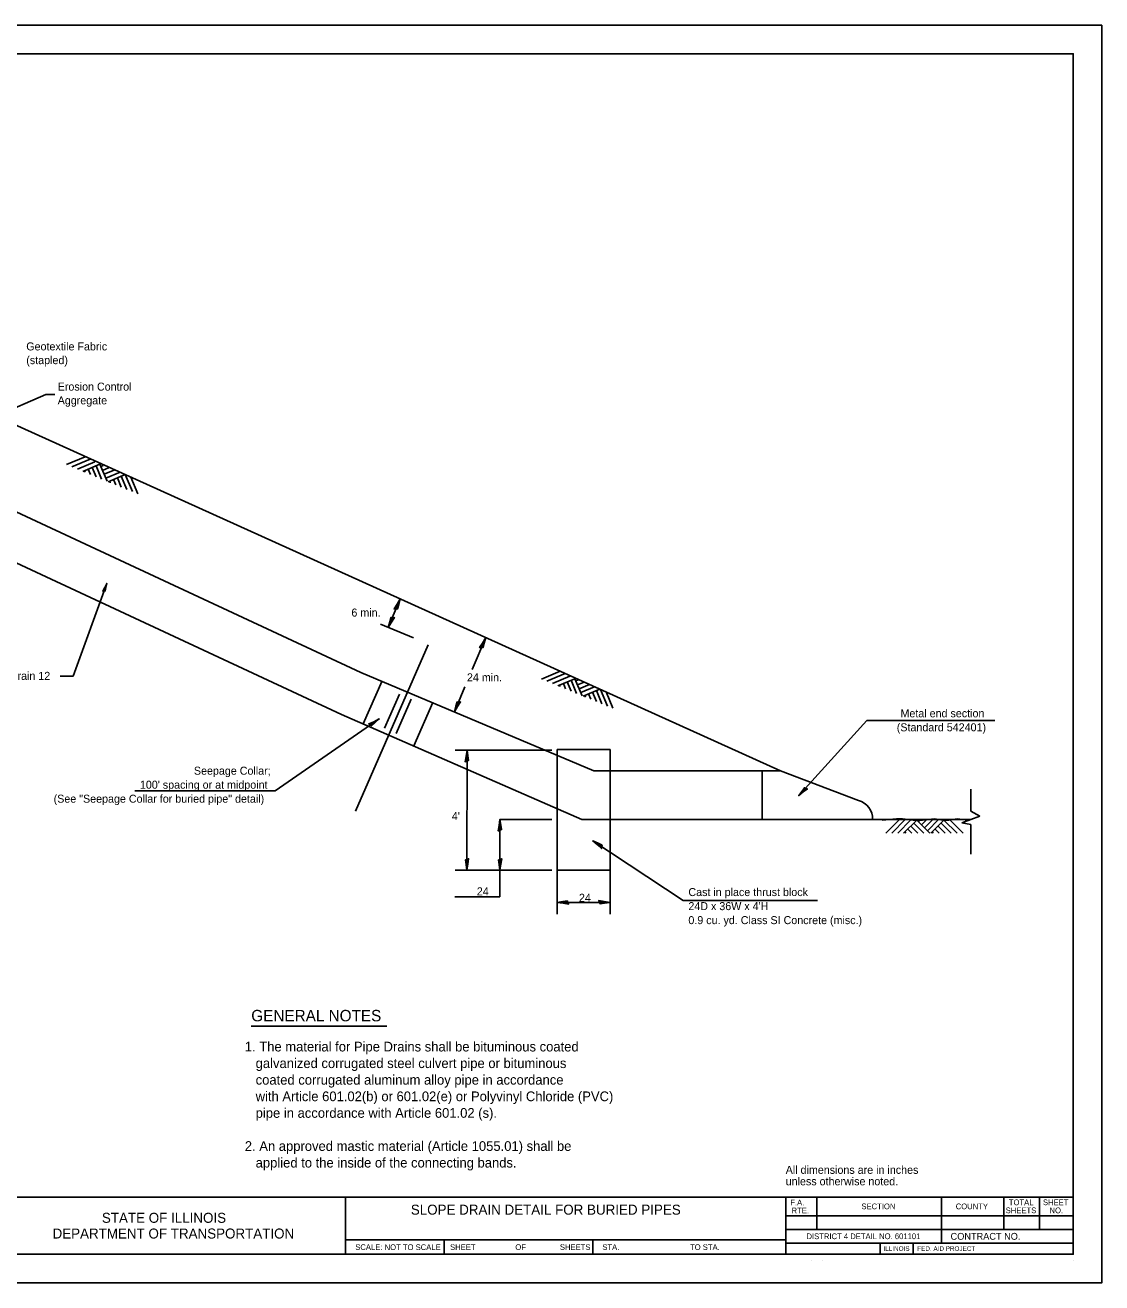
# Model space of a CAD drawing. Extents: x 0 to 2.83, y 0 to 1.83.
# Drawn here: x 1.264 to 2.833, y 0 to 1.833 of the extents above; entities that cross this region are included whole.
import ezdxf

# ---------------------------------------------------------------- set-up
doc = ezdxf.new("R2010")
doc.units = 0
for name, color, linetype in [('RD_Pr_Roadway_Dimensions', 7, 'Continuous'), ('RD_Pr_Roadway_Notes', 7, 'Continuous'), ('SH_General_Details', 7, 'Continuous'), ('SH_Printer_Plotting_Border', 7, 'Continuous')]:
    doc.layers.add(name, color=color, linetype=linetype)

msp = doc.modelspace()

# ---------------------------------------------------------------- linework, layer by layer
at = {"layer": 'RD_Pr_Roadway_Dimensions'}
for p, q in [((1.7935, 0.9554), (1.811, 0.9969)), ((1.7822, 0.9602), (1.8301, 0.94)), ((1.9159, 0.8939), (1.9355, 0.9405)), ((1.8898, 0.8322), (1.9052, 0.8686)), ((2.0319, 0.7764), (1.891, 0.7764)), ((1.9082, 0.7764), (1.9079, 0.6014)), ((1.9562, 0.6756), (1.9561, 0.5626)), ((2.0319, 0.6756), (1.9562, 0.6756)), ((2.0319, 0.6014), (1.891, 0.6014)), ((2.0394, 0.6014), (2.0394, 0.5373)), ((2.1169, 0.6014), (2.1169, 0.5373)), ((1.9561, 0.5626), (1.8903, 0.5626)), ((2.0394, 0.5546), (2.1169, 0.5546))]:
    msp.add_line(p, q, dxfattribs=at)
for points in [[(1.8047, 0.9827), (1.8071, 0.9823), (1.8087, 0.9887), (1.811, 0.9969), (1.8063, 0.9891), (1.802, 0.9823), (1.8047, 0.9827), (1.8064, 0.9827), (1.8088, 0.9917), (1.8032, 0.9831), (1.8056, 0.9837), (1.807, 0.9877), (1.8049, 0.9842)], [(1.7997, 0.9696), (1.7974, 0.97), (1.7957, 0.9636), (1.7935, 0.9554), (1.7981, 0.9632), (1.8024, 0.9699), (1.7997, 0.9696), (1.798, 0.9696), (1.7957, 0.9606), (1.8012, 0.9691), (1.7988, 0.9686), (1.7974, 0.9646), (1.7995, 0.9681)], [(1.9293, 0.9263), (1.9316, 0.9259), (1.9333, 0.9323), (1.9355, 0.9405), (1.9309, 0.9327), (1.9266, 0.926), (1.9293, 0.9263), (1.931, 0.9264), (1.9333, 0.9353), (1.9278, 0.9268), (1.9302, 0.9274), (1.9316, 0.9314), (1.9295, 0.9279)], [(1.896, 0.8464), (1.8937, 0.8468), (1.8921, 0.8404), (1.8898, 0.8322), (1.8944, 0.84), (1.8988, 0.8467), (1.896, 0.8464), (1.8943, 0.8463), (1.892, 0.8374), (1.8975, 0.8459), (1.8951, 0.8453), (1.8937, 0.8413), (1.8959, 0.8448)], [(1.9079, 0.7609), (1.9102, 0.7614), (1.9092, 0.768), (1.9082, 0.7764), (1.9069, 0.7674), (1.9055, 0.7595), (1.9079, 0.7609), (1.9094, 0.7616), (1.9081, 0.7707), (1.9064, 0.7608), (1.9083, 0.7622), (1.9081, 0.7664), (1.9075, 0.7624)], [(1.956, 0.6601), (1.9583, 0.6606), (1.9573, 0.6672), (1.9562, 0.6756), (1.955, 0.6666), (1.9536, 0.6587), (1.956, 0.6601), (1.9575, 0.6608), (1.9562, 0.6699), (1.9544, 0.6599), (1.9564, 0.6614), (1.9561, 0.6656), (1.9555, 0.6616)], [(1.9562, 0.6601), (1.9585, 0.6606), (1.9574, 0.6672), (1.9562, 0.6756), (1.9551, 0.6666), (1.9539, 0.6587), (1.9562, 0.6601), (1.9577, 0.6608), (1.9563, 0.6699), (1.9547, 0.6599), (1.9566, 0.6614), (1.9563, 0.6656), (1.9557, 0.6615)], [(1.9082, 0.6169), (1.9059, 0.6164), (1.9069, 0.6099), (1.9079, 0.6014), (1.9092, 0.6104), (1.9106, 0.6183), (1.9082, 0.6169), (1.9067, 0.6162), (1.908, 0.6071), (1.9097, 0.6171), (1.9078, 0.6156), (1.908, 0.6114), (1.9086, 0.6154)], [(1.9564, 0.6169), (1.9541, 0.6164), (1.9551, 0.6099), (1.9562, 0.6014), (1.9574, 0.6104), (1.9588, 0.6183), (1.9564, 0.6169), (1.9549, 0.6162), (1.9562, 0.6071), (1.958, 0.6171), (1.956, 0.6156), (1.9563, 0.6114), (1.9569, 0.6154)], [(2.0549, 0.5543), (2.0544, 0.5567), (2.0478, 0.5557), (2.0394, 0.5546), (2.0484, 0.5533), (2.0563, 0.552), (2.0549, 0.5543), (2.0542, 0.5559), (2.0451, 0.5546), (2.0551, 0.5528), (2.0536, 0.5548), (2.0494, 0.5545), (2.0534, 0.5539)], [(2.1014, 0.5548), (2.102, 0.5525), (2.1085, 0.5535), (2.1169, 0.5546), (2.1079, 0.5558), (2.1001, 0.5572), (2.1014, 0.5548), (2.1021, 0.5533), (2.1113, 0.5546), (2.1013, 0.5563), (2.1028, 0.5544), (2.107, 0.5546), (2.1029, 0.5552)]]:
    msp.add_lwpolyline(points, dxfattribs=at)
at = {"layer": 'RD_Pr_Roadway_Notes'}
for p, q in [((1.2942, 1.295), (1.2036, 1.2552)), ((1.3077, 1.295), (1.2942, 1.295)), ((1.3343, 0.8843), (1.3832, 1.0196)), ((1.3153, 0.8843), (1.3343, 0.8843)), ((1.6287, 0.7174), (1.7803, 0.8221)), ((2.3917, 0.7103), (2.4908, 0.8198)), ((2.4908, 0.8198), (2.6775, 0.8198)), ((1.424, 0.7174), (1.6287, 0.7174)), ((2.2231, 0.5573), (2.0914, 0.6443)), ((2.2231, 0.5573), (2.4191, 0.5573)), ((1.5938, 0.3744), (1.7914, 0.3744))]:
    msp.add_line(p, q, dxfattribs=at)
for points in [[(1.3793, 1.0088), (1.3811, 1.0087), (1.3819, 1.0135), (1.3832, 1.0196), (1.3802, 1.0136), (1.3773, 1.0084), (1.3793, 1.0088), (1.3806, 1.009), (1.3818, 1.0157), (1.3782, 1.0091), (1.3799, 1.0097), (1.3807, 1.0127), (1.3794, 1.01)], [(1.7674, 0.8135), (1.7692, 0.8119), (1.774, 0.8165), (1.7803, 0.8221), (1.7722, 0.818), (1.7649, 0.8147), (1.7674, 0.8135), (1.7689, 0.8127), (1.7756, 0.8189), (1.7664, 0.8147), (1.7687, 0.8139), (1.7721, 0.8165), (1.7684, 0.8147)], [(2.4018, 0.7206), (2.3999, 0.7218), (2.3964, 0.7167), (2.3917, 0.7103), (2.3983, 0.7156), (2.4043, 0.72), (2.4018, 0.7206), (2.4004, 0.7211), (2.3954, 0.7141), (2.403, 0.7197), (2.4007, 0.72), (2.3982, 0.717), (2.4012, 0.7193)], [(2.1043, 0.6357), (2.1051, 0.6379), (2.0991, 0.6407), (2.0914, 0.6443), (2.0983, 0.6384), (2.1041, 0.633), (2.1043, 0.6357), (2.1045, 0.6374), (2.0961, 0.6412), (2.1036, 0.6343), (2.1034, 0.6368), (2.0997, 0.6388), (2.1028, 0.6361)]]:
    msp.add_lwpolyline(points, dxfattribs=at)
at = {"layer": 'SH_General_Details'}
for p, q in [((2.8333, 1.8333), (0, 1.8333)), ((2.8333, 0), (2.8333, 1.8333)), ((1.1561, 1.2931), (2.365, 0.7463)), ((1.7537, 0.8897), (1.0359, 1.2239)), ((1.3244, 1.1927), (1.3515, 1.204)), ((1.3324, 1.1895), (1.3589, 1.2005)), ((1.3404, 1.1862), (1.3657, 1.1967)), ((1.3484, 1.1829), (1.3733, 1.1932)), ((1.3836, 1.1684), (1.3733, 1.1932)), ((1.3516, 1.1816), (1.3507, 1.1838)), ((1.3596, 1.1783), (1.3563, 1.1862)), ((1.3676, 1.175), (1.362, 1.1885)), ((1.3756, 1.1717), (1.3676, 1.1909)), ((1.3747, 1.1899), (1.3781, 1.1913)), ((1.377, 1.1842), (1.3868, 1.1883)), ((1.3794, 1.1786), (1.395, 1.1851)), ((1.3818, 1.1729), (1.4026, 1.1816)), ((1.3852, 1.1677), (1.4101, 1.1781)), ((1.4044, 1.1598), (1.3988, 1.1734)), ((1.4125, 1.1566), (1.4044, 1.1758)), ((1.4205, 1.1533), (1.4101, 1.1781)), ((1.4284, 1.15), (1.4182, 1.1745)), ((1.7252, 0.8285), (1.0158, 1.1589)), ((1.3884, 1.1664), (1.3875, 1.1687)), ((1.3964, 1.1631), (1.3932, 1.171)), ((1.8514, 0.9301), (1.7457, 0.6876)), ((1.7537, 0.8897), (2.0932, 0.7463)), ((2.0167, 0.8802), (2.0438, 0.8916)), ((2.0247, 0.877), (2.0511, 0.888)), ((2.0327, 0.8737), (2.058, 0.8842)), ((2.0407, 0.8704), (2.0655, 0.8807)), ((2.0759, 0.8559), (2.0655, 0.8807)), ((1.757, 0.8149), (1.7844, 0.8776)), ((2.0439, 0.8691), (2.043, 0.8713)), ((2.0519, 0.8658), (2.0486, 0.8737)), ((2.0599, 0.8625), (2.0542, 0.876)), ((2.0679, 0.8592), (2.0599, 0.8784)), ((2.067, 0.8774), (2.0703, 0.8788)), ((2.0693, 0.8717), (2.0791, 0.8758)), ((2.0717, 0.8661), (2.0865, 0.8723)), ((2.074, 0.8604), (2.0941, 0.8688)), ((2.0775, 0.8553), (2.1017, 0.8654)), ((2.1047, 0.8441), (2.0967, 0.8633)), ((2.1127, 0.8408), (2.1026, 0.865)), ((1.7879, 0.8085), (1.8096, 0.8579)), ((1.805, 0.8009), (1.8268, 0.8507)), ((1.8306, 0.7827), (1.8584, 0.8462)), ((2.0807, 0.8539), (2.0798, 0.8562)), ((2.0887, 0.8506), (2.0854, 0.8586)), ((2.0967, 0.8474), (2.0911, 0.8609)), ((2.1207, 0.8375), (2.1108, 0.8613)), ((1.7253, 0.8287), (2.0754, 0.6756)), ((2.1169, 0.7773), (2.0394, 0.7773)), ((2.0394, 0.6014), (2.0394, 0.7773)), ((2.1169, 0.6014), (2.1169, 0.7773)), ((2.0932, 0.7463), (2.365, 0.7463)), ((2.3385, 0.7463), (2.3385, 0.6756)), ((2.4786, 0.7031), (2.365, 0.7463)), ((2.6425, 0.6878), (2.6425, 0.7198)), ((2.6553, 0.6805), (2.6292, 0.6707)), ((2.6425, 0.6878), (2.6553, 0.6805)), ((2.0754, 0.6756), (2.6428, 0.6756)), ((2.5185, 0.6554), (2.5393, 0.6762)), ((2.5272, 0.6554), (2.5474, 0.6757)), ((2.5358, 0.6554), (2.5552, 0.6748)), ((2.5445, 0.6554), (2.5635, 0.6745)), ((2.5566, 0.6554), (2.5505, 0.6615)), ((2.5652, 0.6554), (2.5548, 0.6658)), ((2.5739, 0.6554), (2.5592, 0.6702)), ((2.5825, 0.6554), (2.5635, 0.6745)), ((2.5661, 0.6719), (2.5687, 0.6745)), ((2.5704, 0.6676), (2.5779, 0.6751)), ((2.5747, 0.6632), (2.5875, 0.676)), ((2.5791, 0.6589), (2.5955, 0.6753)), ((2.5842, 0.6554), (2.6033, 0.6745)), ((2.5964, 0.6554), (2.5903, 0.6615)), ((2.605, 0.6554), (2.5946, 0.6658)), ((2.6137, 0.6554), (2.599, 0.6702)), ((2.6223, 0.6554), (2.6033, 0.6745)), ((2.631, 0.6554), (2.6117, 0.6747)), ((2.6292, 0.6707), (2.6425, 0.6681)), ((2.6425, 0.6247), (2.6425, 0.6681)), ((2.5479, 0.6554), (2.5462, 0.6572)), ((2.5877, 0.6554), (2.586, 0.6572)), ((2.1169, 0.6014), (2.0394, 0.6014)), ((0.1667, 0.125), (2.7917, 0.125)), ((1.7312, 0.125), (1.7312, 0.0417)), ((2.3729, 0.125), (2.3729, 0.0417)), ((2.4179, 0.125), (2.4179, 0.0779)), ((2.5995, 0.125), (2.5995, 0.0579)), ((2.6905, 0.125), (2.6905, 0.0779)), ((2.7423, 0.125), (2.7423, 0.0779)), ((2.3729, 0.0979), (2.7917, 0.0979)), ((2.3729, 0.0779), (2.7917, 0.0779)), ((1.7312, 0.0625), (2.3729, 0.0625)), ((1.875, 0.0625), (1.875, 0.0417)), ((2.0917, 0.0625), (2.0917, 0.0417)), ((2.3729, 0.0579), (2.7917, 0.0579)), ((2.5101, 0.0579), (2.5101, 0.0417)), ((2.5585, 0.0579), (2.5585, 0.0417)), ((2.4095, 0.0333), (2.4095, 0.0333)), ((2.4262, 0.0333), (2.4262, 0.0333)), ((2.7917, 0.0333), (2.7917, 0.0333)), ((2.8333, 0), (0, 0))]:
    msp.add_line(p, q, dxfattribs=at)
msp.add_lwpolyline([(0.1667, 1.7917), (2.7917, 1.7917), (2.7917, 0.0417), (0.1667, 0.0417)], close=True, dxfattribs=at)
msp.add_lwpolyline([(2.5133, 0.6745), (2.5341, 0.6762), (2.5427, 0.6762), (2.5583, 0.6745), (2.5704, 0.6745), (2.5721, 0.6745), (2.5894, 0.6762), (2.6015, 0.6745), (2.6102, 0.6745), (2.6223, 0.6762), (2.6379, 0.6745)], dxfattribs=at)
msp.add_arc((2.4713, 0.676), 0.028, 358.7781, 74.9617, dxfattribs=at)
at = {"layer": 'SH_Printer_Plotting_Border'}
msp.add_lwpolyline([(0, 0), (2.8333, 0), (2.8333, 1.8333), (0, 1.8333)], close=True, dxfattribs=at)

# ---------------------------------------------------------------- texts
at = {"layer": 'RD_Pr_Roadway_Dimensions'}
for s, p in [('6 min.', (1.7397, 0.9712)), ('24 min.', (1.9081, 0.8768)), ("4'", (1.8861, 0.6747)), ('24 ', (1.9225, 0.5648)), ('24 ', (2.0713, 0.5555))]:
    msp.add_text(s, height=0.01167, dxfattribs=at).set_placement(p)
at = {"layer": 'RD_Pr_Roadway_Notes'}
for s, height, p in [('Geotextile Fabric', 0.011667, (1.2659, 1.3592)), ('(stapled)', 0.01167, (1.2659, 1.3392)), ('Erosion Control', 0.011667, (1.3117, 1.3006)), ('Aggregate', 0.01167, (1.3117, 1.2806)), ('Pipe Drain 12', 0.011667, (1.2063, 0.879)), ('Metal end section', 0.011667, (2.5399, 0.8244)), ('(Standard 542401)', 0.011667, (2.5345, 0.804)), ('Seepage Collar;', 0.011667, (1.5102, 0.7407)), ("100' spacing or at midpoint", 0.011667, (1.4315, 0.7203)), ('(See "Seepage Collar for buried pipe" detail)', 0.011667, (1.3058, 0.6999)), ('Cast in place thrust block', 0.011667, (2.2308, 0.5638)), ("24D x 36W x 4'H ", 0.011667, (2.2308, 0.5433)), ('0.9 cu. yd. Class SI Concrete (misc.)', 0.011667, (2.2308, 0.5229)), ('GENERAL NOTES', 0.016667, (1.5938, 0.3812)), ('1. The material for Pipe Drains shall be bituminous coated', 0.014167, (1.5844, 0.3373)), ('   galvanized corrugated steel culvert pipe or bituminous', 0.014167, (1.5844, 0.3131)), ('   coated corrugated aluminum alloy pipe in accordance', 0.014167, (1.5844, 0.2889)), ('   with Article 601.02(b) or 601.02(e) or Polyvinyl Chloride (PVC) ', 0.014167, (1.5844, 0.2648)), ('   pipe in accordance with Article 601.02 (s).', 0.014167, (1.5844, 0.2406)), ('2. An approved mastic material (Article 1055.01) shall be', 0.014167, (1.5844, 0.1923)), ('   applied to the inside of the connecting bands.', 0.014167, (1.5844, 0.1681)), ('All dimensions are in inches', 0.011668, (2.3726, 0.1589)), ('unless otherwise noted.', 0.011668, (2.3726, 0.1422))]:
    msp.add_text(s, height=height, dxfattribs=at).set_placement(p)
at = {"layer": 'SH_General_Details'}
for s, height, p in [('SLOPE DRAIN DETAIL FOR BURIED PIPES', 0.014583, (1.8263, 0.0994)), ('F.A.  ', 0.00833, (2.3793, 0.1129)), ('SECTION', 0.00833, (2.483, 0.1073)), ('COUNTY', 0.00833, (2.6204, 0.1073)), ('SHEETS', 0.00833, (2.6932, 0.1015)), ('TOTAL', 0.00833, (2.6978, 0.1132)), ('SHEET', 0.00833, (2.7475, 0.1132)), ('NO.', 0.00833, (2.7571, 0.1015)), ('STATE OF ILLINOIS', 0.014584, (1.3761, 0.0875)), ('RTE.', 0.00833, (2.3812, 0.1012)), ('DEPARTMENT OF TRANSPORTATION', 0.014584, (1.3042, 0.0646)), ('SCALE:          ', 0.008333, (1.7453, 0.0479)), ('NOT TO SCALE', 0.008333, (1.7881, 0.0478)), ('SHEET', 0.00833, (1.8835, 0.0479)), ('OF', 0.00833, (1.9786, 0.0479)), ('SHEETS', 0.00833, (2.0435, 0.0479)), ('STA.', 0.00833, (2.1054, 0.0479)), ('TO STA.', 0.00833, (2.2332, 0.0479)), ('DISTRICT 4 DETAIL NO. 601101', 0.008333, (2.4029, 0.0637)), ('CONTRACT NO.      ', 0.01, (2.6129, 0.0628)), ('ILLINOIS', 0.00667, (2.5152, 0.0466)), ('FED. AID PROJECT', 0.006667, (2.5644, 0.0466))]:
    msp.add_text(s, height=height, dxfattribs=at).set_placement(p)

doc.saveas('drawing.dxf')
